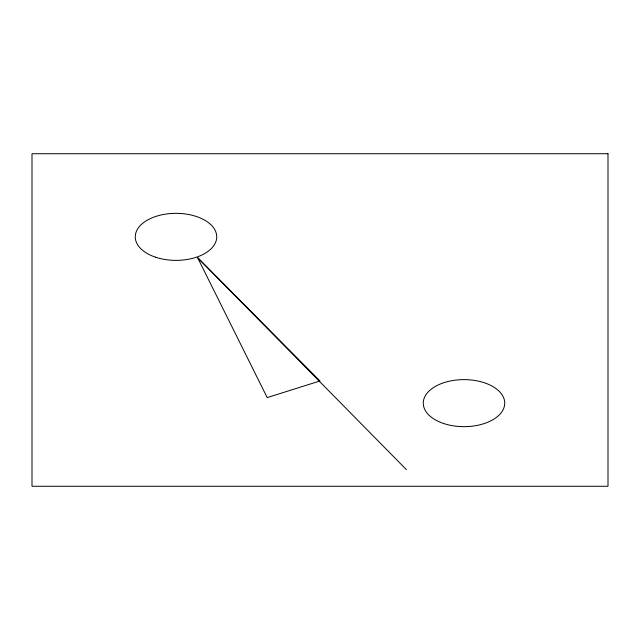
<?xml version="1.0" encoding="UTF-8"?>
<svg xmlns="http://www.w3.org/2000/svg" width="640" height="640" viewBox="0 0 640 640"><rect width="100%" height="100%" fill="white"/><g stroke="black" fill="none" stroke-linecap="round" stroke-linejoin="round"><path stroke-width="0.96" d="M197.6 257.648L320 380.968L267.2 397.592L197.6 257.648L406.4 469.648M608 153.728L32 153.728L32 486.272L608 486.272L608 153.728M443.632 423.504A40.728 23.512 0 0 0 504.728 403.136A40.728 23.512 0 0 0 443.632 382.776A40.728 23.512 0 0 0 443.632 423.504M155.632 257.224A40.728 23.512 0 0 0 216.728 236.864A40.728 23.512 0 0 0 155.632 216.496A40.728 23.512 0 0 0 155.632 257.224"/></g></svg>
